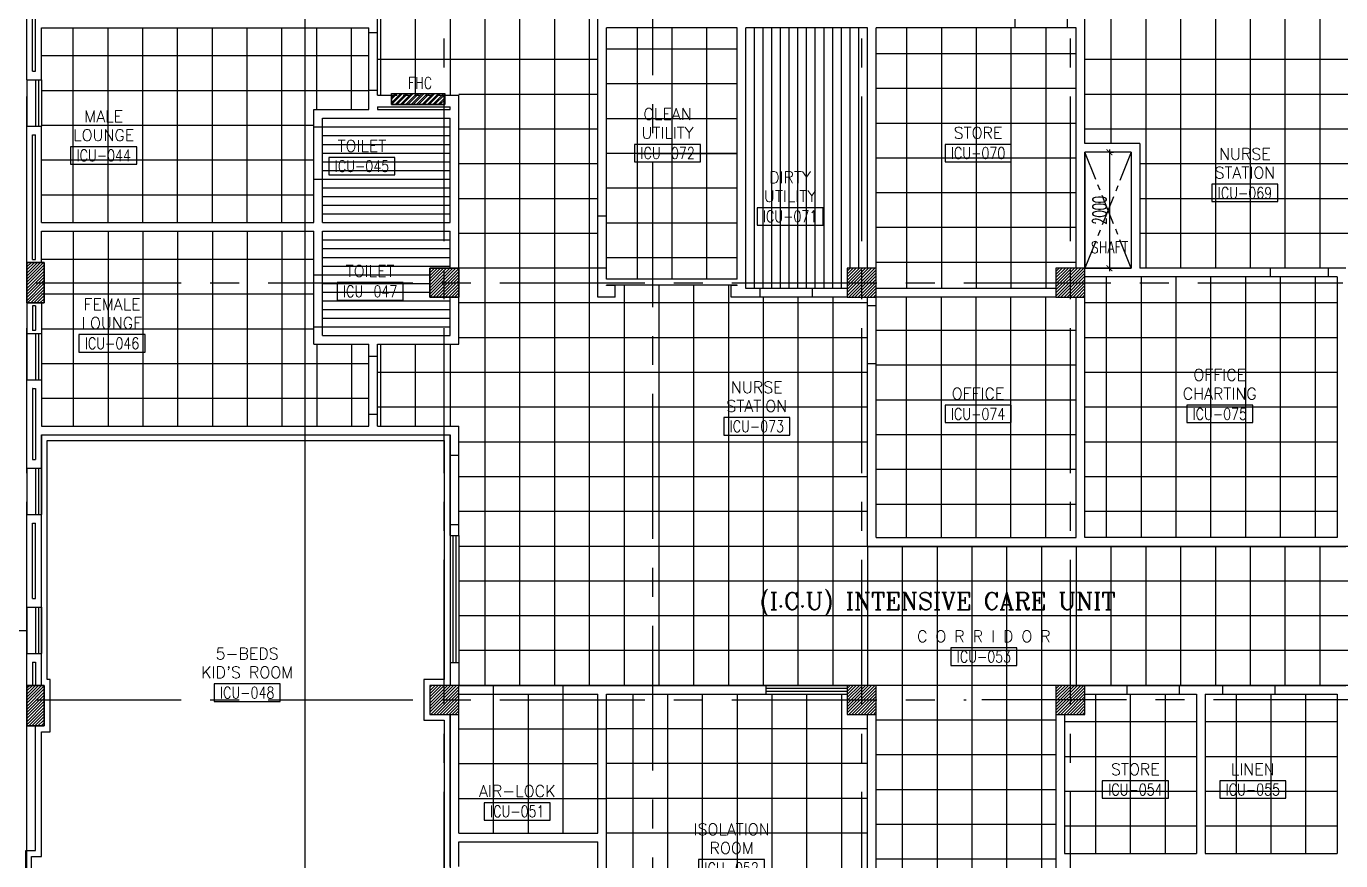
# Model space of a CAD drawing. Extents: x 275967.8 to 276060, y 57291.9 to 57371.4.
# Drawn here: x 276020.37 to 276043.04, y 57333.21 to 57347.61 of the extents above; entities that cross this region are included whole.
import ezdxf
from ezdxf.enums import TextEntityAlignment as Align

# ---------------------------------------------------------------- set-up
doc = ezdxf.new("R2010")
doc.units = 0
doc.header["$MEASUREMENT"] = 0
doc.header["$PDMODE"] = 34
for name, pattern in [('CENTER2', [1.125, 0.75, -0.125, 0.125, -0.125]), ('CENTERX2', [4, 2.5, -0.5, 0.5, -0.5]), ('HIDDEN', [0.375, 0.25, -0.125])]:
    doc.linetypes.add(name, pattern=pattern)
doc.layers.get('0').update_dxf_attribs({"linetype": 'CONTINUOUS'})
doc.layers.get('DEFPOINTS').update_dxf_attribs({"linetype": 'CONTINUOUS'})
for name, color, linetype in [('AXES', 11, 'CENTERX2'), ('CEILING', 4, 'CONTINUOUS'), ('COL', 5, 'CONTINUOUS'), ('DIM', 4, 'CONTINUOUS'), ('FHC', 2, 'CONTINUOUS'), ('HAT', 8, 'CONTINUOUS'), ('INSUL', 4, 'CONTINUOUS'), ('RM-BOX', 11, 'CONTINUOUS'), ('RM-NAME', 11, 'CONTINUOUS'), ('RM-NO', 11, 'CONTINUOUS'), ('SHAFT', 3, 'CONTINUOUS'), ('SUNI-FUR', 11, 'CONTINUOUS'), ('WALL', 2, 'CONTINUOUS'), ('WIN', 3, 'CONTINUOUS')]:
    doc.layers.add(name, color=color, linetype=linetype)
doc.styles.add('ROMANC', font='romanc', dxfattribs={"height": 0.1})
doc.styles.add('ROMANS', font='ROMANS.shx', dxfattribs={"width": 0.6})
doc.dimstyles.new('STANDARD_IN', dxfattribs={"dimtxt": 0.24, "dimasz": 0.1, "dimexe": 0.07, "dimexo": 0.05, "dimgap": 0.05, "dimtad": 1, "dimdec": 0, "dimlfac": 1000, "dimzin": 0, "dimtxsty": 'ROMANS', "dimblk": 'ARCHTICK', "dimcen": 0.05, "dimdle": 0.05, "dimclrd": 4, "dimclre": 4, "dimclrt": 2, "dimazin": 3, "dimtfac": 1, "dimtdec": 0, "dimtmove": 0, "dimatfit": 3, "dimtolj": 1, "dimtzin": 0})

# ---------------------------------------------------------------- blocks, each defined once
blk = doc.blocks.new('*X16')
at = {"color": 0}
for p, q in [((80579, 155515), (81054, 155990)), ((80579, 155568), (81001, 155990)), ((80579, 155621), (80948, 155990)), ((80579, 155674), (80895, 155990)), ((80579, 155727), (80842, 155990)), ((80579, 155780), (80789, 155990)), ((80579, 155833), (80736, 155990)), ((80579, 155886), (80683, 155990)), ((80579, 155939), (80630, 155990)), ((80607, 155490), (81079, 155962)), ((80660, 155490), (81079, 155909)), ((80713, 155490), (81079, 155856)), ((80766, 155490), (81079, 155803)), ((80819, 155490), (81079, 155750)), ((80872, 155490), (81079, 155697)), ((80925, 155490), (81079, 155644)), ((80978, 155490), (81079, 155591)), ((81031, 155490), (81079, 155538))]:
    blk.add_line(p, q, dxfattribs=at)
blk = doc.blocks.new('*X15')
at = {"color": 0}
for p, q in [((84179, 155509), (84660, 155990)), ((84179, 155562), (84607, 155990)), ((84179, 155615), (84554, 155990)), ((84179, 155668), (84501, 155990)), ((84179, 155721), (84448, 155990)), ((84179, 155774), (84395, 155990)), ((84179, 155827), (84342, 155990)), ((84179, 155880), (84289, 155990)), ((84179, 155933), (84236, 155990)), ((84179, 155986), (84183, 155990)), ((84213, 155490), (84679, 155956)), ((84266, 155490), (84679, 155903)), ((84319, 155490), (84679, 155850)), ((84372, 155490), (84679, 155796)), ((84426, 155490), (84679, 155743)), ((84479, 155490), (84679, 155690)), ((84532, 155490), (84679, 155637)), ((84585, 155490), (84679, 155584)), ((84638, 155490), (84679, 155531))]:
    blk.add_line(p, q, dxfattribs=at)
blk = doc.blocks.new('COL50')
at = {"layer": 'COL'}
blk.add_lwpolyline([(-250, 250), (-250, -250), (250, -250), (250, 250)], close=True, dxfattribs=at)
blk = doc.blocks.new('RM1')
at = {"layer": 'RM-BOX'}
blk.add_lwpolyline([(570, -200), (-570, -200), (-570, -500), (570, -500)], close=True, dxfattribs=at)
at = {"layer": 'RM-NAME', "style": 'ROMANS'}
blk.add_attdef('ROOMNAME1', text='', height=200, dxfattribs=at).set_placement((0, 324), align=Align.MIDDLE)
blk = doc.blocks.new('*X47')
at = {"color": 0}
for p, q in [((73379, 155527), (73842, 155990)), ((73379, 155580), (73789, 155990)), ((73379, 155633), (73736, 155990)), ((73379, 155686), (73683, 155990)), ((73379, 155739), (73629, 155990)), ((73379, 155793), (73576, 155990)), ((73379, 155846), (73523, 155990)), ((73379, 155899), (73470, 155990)), ((73379, 155952), (73417, 155990)), ((73395, 155490), (73879, 155974)), ((73448, 155490), (73879, 155921)), ((73501, 155490), (73879, 155868)), ((73554, 155490), (73879, 155815)), ((73607, 155490), (73879, 155762)), ((73660, 155490), (73879, 155709)), ((73713, 155490), (73879, 155656)), ((73766, 155490), (73879, 155603)), ((73819, 155490), (73879, 155550)), ((73872, 155490), (73879, 155497))]:
    blk.add_line(p, q, dxfattribs=at)
blk = doc.blocks.new('*X45')
at = {"color": 0}
for p, q in [((73379, 162740), (73829, 163190)), ((73379, 162793), (73776, 163190)), ((73379, 162846), (73723, 163190)), ((73379, 162899), (73670, 163190)), ((73379, 162952), (73617, 163190)), ((73379, 163005), (73564, 163190)), ((73379, 163058), (73511, 163190)), ((73379, 163111), (73458, 163190)), ((73379, 163164), (73405, 163190)), ((73382, 162690), (73879, 163187)), ((73435, 162690), (73879, 163134)), ((73488, 162690), (73879, 163081)), ((73541, 162690), (73879, 163028)), ((73594, 162690), (73879, 162975)), ((73647, 162690), (73879, 162922)), ((73700, 162690), (73879, 162869)), ((73753, 162690), (73879, 162816)), ((73806, 162690), (73879, 162763)), ((73859, 162690), (73879, 162710))]:
    blk.add_line(p, q, dxfattribs=at)
blk = doc.blocks.new('*X46')
at = {"color": 0}
for p, q in [((80579, 155515), (81054, 155990)), ((80579, 155568), (81001, 155990)), ((80579, 155621), (80948, 155990)), ((80579, 155674), (80895, 155990)), ((80579, 155727), (80842, 155990)), ((80579, 155780), (80789, 155990)), ((80579, 155833), (80736, 155990)), ((80579, 155886), (80683, 155990)), ((80579, 155939), (80630, 155990)), ((80607, 155490), (81079, 155962)), ((80660, 155490), (81079, 155909)), ((80713, 155490), (81079, 155856)), ((80766, 155490), (81079, 155803)), ((80819, 155490), (81079, 155750)), ((80872, 155490), (81079, 155697)), ((80925, 155490), (81079, 155644)), ((80978, 155490), (81079, 155591)), ((81031, 155490), (81079, 155538))]:
    blk.add_line(p, q, dxfattribs=at)
blk = doc.blocks.new('C11')
at = {"layer": 'HAT'}
h = blk.add_hatch(dxfattribs=at)
h.set_pattern_fill('ANSI31', color=256, scale=300, style=0)
h.set_pattern_definition([(45, (-248556.182, -75061.005), (-26.5165043, 26.5165043), [])])
h.paths.add_polyline_path([(300, 700), (0, 700), (0, 350), (300, 350)])
h.paths.add_polyline_path([(300, 350), (0, 350), (0, 0), (300, 0)])
at = {"layer": 'COL'}
blk.add_lwpolyline([(300, 700), (300, 0), (0, 0), (0, 700)], close=True, dxfattribs=at)
blk = doc.blocks.new('_ARCHTICK')
at = {"color": 0, "linetype": 'BYBLOCK', "const_width": 0.15}
blk.add_lwpolyline([(-0.5, -0.5), (0.5, 0.5)], dxfattribs=at)
blk = doc.blocks.new('*D183')
at = {"layer": 'DEFPOINTS', "color": 0, "linetype": 'BYBLOCK', "ltscale": 0.3}
for p in [(276039.025, 57345.433), (276039.025, 57343.433), (276039.048, 57343.433)]:
    blk.add_point(p, dxfattribs=at)
at = {"layer": 'DIM', "color": 4, "linetype": 'BYBLOCK', "ltscale": 0.3}
for p, q in [((276039.048, 57345.483), (276039.048, 57343.383)), ((276039.075, 57345.433), (276039.118, 57345.433)), ((276039.075, 57343.433), (276039.118, 57343.433))]:
    blk.add_line(p, q, dxfattribs=at)
at = {"layer": 'DIM', "color": 4, "linetype": 'BYBLOCK', "ltscale": 0.3, "xscale": 0.1, "yscale": 0.1, "zscale": 0.1}
for p, rotation in [((276039.048, 57345.433), 90), ((276039.048, 57343.433), 270)]:
    blk.add_blockref('_ARCHTICK', p, dxfattribs=dict(at, rotation=rotation))
at = {"layer": 'DIM', "color": 2, "linetype": 'BYBLOCK', "ltscale": 0.3, "insert": (276038.878, 57344.433), "char_height": 0.24, "attachment_point": 5, "rotation": 90, "style": 'ROMANS'}
blk.add_mtext('\\A1;2000', dxfattribs=at)

msp = doc.modelspace()

# ---------------------------------------------------------------- hatches: boundary and pattern name
at = {"layer": 'FHC', "linetype": 'BYBLOCK', "ltscale": 0.3}
h = msp.add_hatch(dxfattribs=at)
h.set_pattern_fill('ANSI32', color=11, scale=0.175, style=0)
h.set_pattern_definition([(45, (275794.469317, 57315.20442), (-0.046403883, 0.046403883), []), (45, (275794.50025, 57315.20442), (-0.046403883, 0.046403883), [])])
h.paths.add_polyline_path([(276027.5855, 57346.2554), (276027.5855, 57346.4454), (276026.6655, 57346.4454), (276026.6655, 57346.2554)])
h.paths.add_polyline_path([(276026.4529, 57345.8343), (276026.4529, 57346.2551), (276026.7154, 57346.2551), (276026.7154, 57345.8343)], flags=9)

# ---------------------------------------------------------------- linework, layer by layer
at = {"layer": 'AXES'}
for p, q in [((276027.5755, 57291.8986), (276027.5755, 57370.7113)), ((276034.7755, 57291.8986), (276034.7755, 57370.7113)), ((276034.7755, 57291.8986), (276034.7755, 57370.7113)), ((276038.3755, 57291.8986), (276038.3755, 57370.7113)), ((276038.3755, 57291.8986), (276038.3755, 57370.7113)), ((276020.3755, 57291.8986), (276020.3755, 57370.3613)), ((276031.1755, 57298.7629), (276031.1755, 57357.5829)), ((275968.5355, 57343.1829), (276036.5755, 57343.1829)), ((276036.5755, 57343.1829), (276052.7955, 57343.1829)), ((275968.5355, 57335.9829), (276036.5755, 57335.9829)), ((276059.3451, 57335.9829), (276036.5755, 57335.9829))]:
    msp.add_line(p, q, dxfattribs=at)
at = {"layer": 'CEILING', "linetype": 'BYBLOCK', "ltscale": 0.3}
for p, q in [((276026.4755, 57350.1329), (276026.4755, 57346.4204)), ((276027.0755, 57350.1329), (276027.0755, 57346.4204)), ((276027.6755, 57350.1329), (276027.6755, 57346.4204)), ((276028.2755, 57350.1329), (276028.2755, 57336.2329)), ((276028.8755, 57350.1329), (276028.8755, 57336.2329)), ((276029.4755, 57350.1329), (276029.4755, 57336.2329)), ((276030.0755, 57350.1329), (276030.0755, 57336.2329)), ((276039.0755, 57350.1329), (276039.0755, 57345.5829)), ((276039.6755, 57350.1329), (276039.6755, 57343.4329)), ((276040.2755, 57350.1329), (276040.2755, 57343.4329)), ((276040.8755, 57350.1329), (276040.8755, 57343.4329)), ((276041.4755, 57350.1329), (276041.4755, 57343.4329)), ((276042.0755, 57350.1329), (276042.0755, 57343.4329)), ((276042.6755, 57350.1329), (276042.6755, 57343.4329)), ((276021.1755, 57344.2204), (276021.1755, 57347.5829)), ((276021.7755, 57344.2204), (276021.7755, 57347.5829)), ((276022.3755, 57344.2204), (276022.3755, 57347.5829)), ((276022.9755, 57344.2204), (276022.9755, 57347.5829)), ((276023.5755, 57344.2204), (276023.5755, 57347.5829)), ((276024.1755, 57344.2204), (276024.1755, 57347.5829)), ((276024.7755, 57344.2204), (276024.7755, 57347.5829)), ((276025.3755, 57346.1704), (276025.3755, 57347.5829)), ((276025.9755, 57346.1704), (276025.9755, 57347.5829)), ((276030.9005, 57347.5829), (276030.9005, 57343.2429)), ((276031.5005, 57347.5829), (276031.5005, 57343.2429)), ((276032.1005, 57347.5829), (276032.1005, 57343.2429)), ((276032.9255, 57343.0829), (276032.9255, 57347.5829)), ((276033.0755, 57343.0829), (276033.0755, 57347.5829)), ((276033.2255, 57343.0829), (276033.2255, 57347.5829)), ((276033.3755, 57343.0829), (276033.3755, 57347.5829)), ((276033.3755, 57343.0829), (276033.3755, 57347.5829)), ((276033.5255, 57343.0829), (276033.5255, 57347.5829)), ((276033.6755, 57343.0829), (276033.6755, 57347.5829)), ((276033.8255, 57343.0829), (276033.8255, 57347.5829)), ((276033.9755, 57343.0829), (276033.9755, 57347.5829)), ((276034.1255, 57343.0829), (276034.1255, 57347.5829)), ((276034.2755, 57343.0829), (276034.2755, 57347.5829)), ((276034.4255, 57343.0829), (276034.4255, 57347.5829)), ((276034.5755, 57343.4329), (276034.5755, 57347.5829)), ((276034.7255, 57343.4329), (276034.7255, 57347.5829)), ((276035.5505, 57347.5829), (276035.5505, 57343.0829)), ((276036.1505, 57347.5829), (276036.1505, 57343.0829)), ((276036.7505, 57347.5829), (276036.7505, 57343.0829)), ((276037.3505, 57347.5829), (276037.3505, 57343.0829)), ((276037.9505, 57347.5829), (276037.9505, 57343.0829)), ((276032.6255, 57347.2129), (276030.3755, 57347.2129)), ((276020.6255, 57347.1017), (276026.2755, 57347.1017)), ((276030.2255, 57347.0329), (276026.4255, 57347.0329)), ((276038.4755, 57347.1329), (276035.0255, 57347.1329)), ((276045.3255, 57347.0329), (276038.6255, 57347.0329)), ((276020.6255, 57346.5017), (276026.2755, 57346.5017)), ((276032.6255, 57346.6129), (276030.3755, 57346.6129)), ((276038.4755, 57346.5329), (276035.0255, 57346.5329)), ((276030.2255, 57346.4329), (276027.8255, 57346.4329)), ((276045.3255, 57346.4329), (276038.6255, 57346.4329)), ((276032.6255, 57346.0129), (276030.3755, 57346.0129)), ((276020.6255, 57345.9017), (276025.3255, 57345.9017)), ((276025.4755, 57345.8704), (276027.6755, 57345.8704)), ((276030.2255, 57345.8329), (276027.8255, 57345.8329)), ((276038.4755, 57345.9329), (276035.0255, 57345.9329)), ((276045.3255, 57345.8329), (276038.6255, 57345.8329)), ((276025.4755, 57345.7204), (276027.6755, 57345.7204)), ((276025.4755, 57345.5704), (276027.6755, 57345.5704)), ((276025.4755, 57345.4204), (276027.6755, 57345.4204)), ((276032.6255, 57345.4129), (276030.3755, 57345.4129)), ((276030.9005, 57345.4129), (276032.6255, 57345.4129)), ((276038.4755, 57345.3329), (276035.0255, 57345.3329)), ((276020.6255, 57345.3017), (276025.3255, 57345.3017)), ((276025.4755, 57345.2704), (276027.6755, 57345.2704)), ((276025.4755, 57345.1204), (276027.6755, 57345.1204)), ((276030.2255, 57345.2329), (276027.8255, 57345.2329)), ((276045.3255, 57345.2329), (276039.5755, 57345.2329)), ((276025.4755, 57344.9704), (276027.6755, 57344.9704)), ((276020.6255, 57344.7017), (276025.3255, 57344.7017)), ((276025.4755, 57344.8204), (276027.6755, 57344.8204)), ((276025.4755, 57344.6704), (276027.6755, 57344.6704)), ((276032.6255, 57344.8129), (276030.3755, 57344.8129)), ((276038.4755, 57344.7329), (276035.0255, 57344.7329)), ((276025.4755, 57344.5204), (276027.6755, 57344.5204)), ((276030.2255, 57344.6329), (276027.8255, 57344.6329)), ((276045.3255, 57344.6329), (276039.5755, 57344.6329)), ((276025.4755, 57344.3704), (276027.6755, 57344.3704)), ((276032.6255, 57344.2129), (276030.3755, 57344.2129)), ((276021.1755, 57344.0704), (276021.1755, 57340.7079)), ((276021.7755, 57344.0704), (276021.7755, 57340.7079)), ((276022.3755, 57344.0704), (276022.3755, 57340.7079)), ((276022.9755, 57344.0704), (276022.9755, 57340.7079)), ((276023.5755, 57344.0704), (276023.5755, 57340.7079)), ((276024.1755, 57344.0704), (276024.1755, 57340.7079)), ((276024.7755, 57344.0704), (276024.7755, 57340.7079)), ((276030.2255, 57344.0329), (276027.8255, 57344.0329)), ((276038.4755, 57344.1329), (276035.0255, 57344.1329)), ((276045.3255, 57344.0329), (276039.5755, 57344.0329)), ((276025.4755, 57343.9204), (276027.6755, 57343.9204)), ((276025.4755, 57343.7704), (276027.6755, 57343.7704)), ((276020.6255, 57343.5892), (276025.3255, 57343.5892)), ((276025.4755, 57343.6204), (276027.6755, 57343.6204)), ((276032.6255, 57343.6129), (276030.3755, 57343.6129)), ((276038.4755, 57343.5329), (276035.0255, 57343.5329)), ((276025.4755, 57343.4704), (276027.6755, 57343.4704)), ((276025.4755, 57343.3204), (276027.3255, 57343.3204)), ((276030.2255, 57343.4329), (276027.8255, 57343.4329)), ((276025.4755, 57343.1704), (276027.3255, 57343.1704)), ((276030.6755, 57343.1429), (276030.6755, 57336.2329)), ((276031.2755, 57343.1429), (276031.2755, 57336.2329)), ((276031.8755, 57343.1429), (276031.8755, 57336.2329)), ((276032.4755, 57343.1429), (276032.4755, 57336.2329)), ((276039.0005, 57338.7829), (276039.0005, 57343.2829)), ((276039.6005, 57338.7829), (276039.6005, 57343.2829)), ((276040.2005, 57338.7829), (276040.2005, 57343.2829)), ((276040.8005, 57338.7829), (276040.8005, 57343.2829)), ((276041.4005, 57338.7829), (276041.4005, 57343.2829)), ((276042.0005, 57338.7829), (276042.0005, 57343.2829)), ((276042.6005, 57338.7829), (276042.6005, 57343.2829)), ((276020.6255, 57342.9892), (276025.3255, 57342.9892)), ((276025.4755, 57343.0204), (276027.3255, 57343.0204)), ((276025.4755, 57342.8704), (276027.6755, 57342.8704)), ((276033.0755, 57342.9329), (276033.0755, 57336.2329)), ((276033.6755, 57342.9329), (276033.6755, 57336.2329)), ((276034.2755, 57342.9329), (276034.2755, 57336.2329)), ((276035.5505, 57338.7829), (276035.5505, 57342.9329)), ((276036.1505, 57338.7829), (276036.1505, 57342.9329)), ((276036.7505, 57338.7829), (276036.7505, 57342.9329)), ((276037.3505, 57338.7829), (276037.3505, 57342.9329)), ((276037.9505, 57338.7829), (276037.9505, 57342.9329)), ((276025.4755, 57342.7204), (276027.6755, 57342.7204)), ((276034.8755, 57342.8329), (276027.8255, 57342.8329)), ((276042.9755, 57342.8329), (276038.6255, 57342.8329)), ((276020.6255, 57342.3892), (276025.3255, 57342.3892)), ((276025.4755, 57342.5704), (276027.6755, 57342.5704)), ((276025.4755, 57342.4204), (276027.6755, 57342.4204)), ((276034.8755, 57342.2329), (276027.8255, 57342.2329)), ((276038.4755, 57342.3579), (276035.0255, 57342.3579)), ((276042.9755, 57342.2329), (276038.6255, 57342.2329)), ((276025.3755, 57342.1204), (276025.3755, 57340.7079)), ((276025.9755, 57342.1204), (276025.9755, 57340.7079)), ((276026.4755, 57342.1204), (276026.4755, 57340.7079)), ((276027.0755, 57342.1204), (276027.0755, 57340.7079)), ((276027.6755, 57342.1204), (276027.6755, 57340.7079)), ((276020.6255, 57341.7892), (276026.2755, 57341.7892)), ((276038.4755, 57341.7579), (276035.0255, 57341.7579)), ((276034.8755, 57341.6329), (276026.4255, 57341.6329)), ((276042.9755, 57341.6329), (276038.6255, 57341.6329)), ((276020.6255, 57341.1892), (276026.2755, 57341.1892)), ((276034.8755, 57341.0329), (276026.4255, 57341.0329)), ((276038.4755, 57341.1579), (276035.0255, 57341.1579)), ((276042.9755, 57341.0329), (276038.6255, 57341.0329)), ((276042.9755, 57341.0329), (276038.6255, 57341.0329)), ((276034.8755, 57340.4329), (276027.8255, 57340.4329)), ((276038.4755, 57340.5579), (276035.0255, 57340.5579)), ((276042.9755, 57340.4329), (276038.6255, 57340.4329)), ((276038.4755, 57339.9579), (276035.0255, 57339.9579)), ((276034.8755, 57339.8329), (276027.8255, 57339.8329)), ((276042.9755, 57339.8329), (276038.6255, 57339.8329)), ((276034.8755, 57339.2329), (276027.8255, 57339.2329)), ((276038.4755, 57339.3579), (276035.0255, 57339.3579)), ((276042.9755, 57339.2329), (276038.6255, 57339.2329)), ((276045.3255, 57338.6329), (276027.8255, 57338.6329)), ((276045.3255, 57338.6329), (276027.8255, 57338.6329)), ((276034.8755, 57338.6329), (276034.8755, 57336.2329)), ((276035.4755, 57338.6329), (276035.4755, 57332.4329)), ((276036.0755, 57338.6329), (276036.0755, 57332.4329)), ((276036.6755, 57338.6329), (276036.6755, 57332.4329)), ((276037.2755, 57338.6329), (276037.2755, 57332.4329)), ((276037.8755, 57338.6329), (276037.8755, 57332.4329)), ((276038.4755, 57338.6329), (276038.4755, 57336.2329)), ((276039.0755, 57338.6329), (276039.0755, 57336.2329)), ((276039.6755, 57338.6329), (276039.6755, 57336.2329)), ((276040.2755, 57338.6329), (276040.2755, 57336.2329)), ((276040.8755, 57338.6329), (276040.8755, 57336.2329)), ((276041.4755, 57338.6329), (276041.4755, 57336.2329)), ((276042.0755, 57338.6329), (276042.0755, 57336.2329)), ((276042.6755, 57338.6329), (276042.6755, 57336.2329)), ((276045.3255, 57338.0329), (276027.8255, 57338.0329)), ((276045.3255, 57337.4329), (276027.8255, 57337.4329)), ((276045.3255, 57336.8329), (276027.8255, 57336.8329)), ((276045.3255, 57336.2329), (276027.8255, 57336.2329)), ((276028.4255, 57333.6829), (276028.4255, 57336.0829)), ((276029.0255, 57333.6829), (276029.0255, 57336.0829)), ((276029.6255, 57333.6829), (276029.6255, 57336.0829)), ((276030.8255, 57336.0829), (276030.8255, 57330.0829)), ((276031.4255, 57336.0829), (276031.4255, 57330.0829)), ((276032.0255, 57336.0829), (276032.0255, 57329.8829)), ((276032.6255, 57336.0829), (276032.6255, 57329.8829)), ((276033.2255, 57336.0829), (276033.2255, 57329.8829)), ((276033.8255, 57336.0829), (276033.8255, 57329.8829)), ((276034.4255, 57336.0829), (276034.4255, 57329.8829)), ((276038.813, 57333.3329), (276038.813, 57336.0829)), ((276039.413, 57333.3329), (276039.413, 57336.0829)), ((276040.013, 57333.3329), (276040.013, 57336.0829)), ((276041.238, 57333.3329), (276041.238, 57336.0829)), ((276041.838, 57333.3329), (276041.838, 57336.0829)), ((276042.438, 57333.3329), (276042.438, 57336.0829)), ((276038.1255, 57335.6329), (276035.0255, 57335.6329)), ((276038.2755, 57335.6079), (276040.5505, 57335.6079)), ((276040.7005, 57335.6079), (276042.9755, 57335.6079)), ((276027.8255, 57335.4829), (276030.2255, 57335.4829)), ((276034.8755, 57335.4829), (276030.3755, 57335.4829)), ((276038.1255, 57335.0329), (276035.0255, 57335.0329)), ((276038.2755, 57335.0079), (276040.5505, 57335.0079)), ((276040.7005, 57335.0079), (276042.9755, 57335.0079)), ((276027.8255, 57334.8829), (276030.2255, 57334.8829)), ((276034.8755, 57334.8829), (276030.3755, 57334.8829)), ((276027.8255, 57334.2829), (276030.2255, 57334.2829)), ((276034.8755, 57334.2829), (276030.3755, 57334.2829)), ((276038.1255, 57334.4329), (276035.0255, 57334.4329)), ((276038.2755, 57334.4079), (276040.5505, 57334.4079)), ((276040.7005, 57334.4079), (276042.9755, 57334.4079)), ((276038.1255, 57333.8329), (276035.0255, 57333.8329)), ((276038.2755, 57333.8079), (276040.5505, 57333.8079)), ((276040.7005, 57333.8079), (276042.9755, 57333.8079)), ((276027.8255, 57333.6829), (276030.2255, 57333.6829)), ((276034.8755, 57333.6829), (276030.3755, 57333.6829)), ((276038.1255, 57333.2329), (276035.0255, 57333.2329))]:
    msp.add_line(p, q, dxfattribs=at)
at = {"layer": 'CEILING'}
msp.add_line((276010.7355, 57337.1829), (276020.3755, 57337.1829), dxfattribs=at)
at = {"layer": 'CEILING', "linetype": 'BYBLOCK', "ltscale": 0.3}
for points in [[(276020.6255, 57340.5579), (276027.6755, 57340.5579), (276027.6755, 57336.2329), (276027.3255, 57336.2329), (276027.3255, 57335.7329), (276027.6755, 57335.7329), (276027.6755, 57330.2329), (276027.3255, 57330.2329), (276027.3255, 57329.8829), (276020.6755, 57329.8829), (276020.6755, 57330.2829), (276020.3555, 57330.2829), (276020.3555, 57333.3829), (276020.5255, 57333.3829), (276020.5255, 57335.5329), (276020.6755, 57335.5329), (276020.6755, 57336.2329), (276020.6255, 57336.2329)], [(276020.7255, 57340.4579), (276027.5755, 57340.4579), (276027.5755, 57336.3329), (276027.2255, 57336.3329), (276027.2255, 57335.6329), (276027.5755, 57335.6329), (276027.5755, 57330.3329), (276027.2255, 57330.3329), (276027.2255, 57329.9829), (276020.7755, 57329.9829), (276020.7755, 57330.3829), (276020.4555, 57330.3829), (276020.4555, 57333.2829), (276020.6255, 57333.2829), (276020.6255, 57335.4329), (276020.7755, 57335.4329), (276020.7755, 57336.3329), (276020.7255, 57336.3329)]]:
    msp.add_lwpolyline(points, close=True, dxfattribs=at)
at = {"layer": 'FHC', "linetype": 'BYBLOCK', "ltscale": 0.3}
msp.add_lwpolyline([(276026.6655, 57346.4454), (276027.5855, 57346.4454), (276027.5855, 57346.2554), (276026.6655, 57346.2554)], close=True, dxfattribs=at)
at = {"layer": 'INSUL'}
for p, q in [((276020.4755, 57346.8329), (276020.4755, 57347.8829)), ((276020.5255, 57346.8329), (276020.5255, 57347.8829)), ((276020.4755, 57346.8329), (276020.5255, 57346.8329)), ((276020.4755, 57343.5859), (276020.4755, 57345.7329)), ((276020.4755, 57345.7329), (276020.5255, 57345.7329)), ((276020.5255, 57343.5859), (276020.5255, 57345.7329)), ((276020.4785, 57343.5829), (276020.5225, 57343.5829)), ((276020.4755, 57342.7829), (276020.4755, 57342.3609)), ((276020.5255, 57342.7829), (276020.4755, 57342.7829)), ((276020.5255, 57342.7829), (276020.5255, 57342.3609)), ((276020.5225, 57342.3579), (276020.4785, 57342.3579)), ((276020.4755, 57341.3549), (276020.4755, 57340.1329)), ((276020.4785, 57341.3579), (276020.5225, 57341.3579)), ((276020.5255, 57341.3549), (276020.5255, 57340.1329)), ((276020.4755, 57340.1329), (276020.5255, 57340.1329)), ((276020.4755, 57337.7329), (276020.4755, 57339.0329)), ((276020.4755, 57339.0329), (276020.5255, 57339.0329)), ((276020.5255, 57337.7329), (276020.5255, 57339.0329)), ((276020.4755, 57337.7329), (276020.5255, 57337.7329)), ((276020.4755, 57336.6329), (276020.4755, 57336.2329)), ((276020.4755, 57336.6329), (276020.5255, 57336.6329)), ((276020.5255, 57336.6329), (276020.5255, 57336.2329))]:
    msp.add_line(p, q, dxfattribs=at)
for centre, start, end in [((276020.4785, 57343.5859), 180, 270), ((276020.5225, 57343.5859), 270, 360), ((276020.4785, 57342.3609), 180, 270), ((276020.5225, 57342.3609), 270, 360), ((276020.4785, 57341.3549), 90, 180), ((276020.5225, 57341.3549), 360, 90)]:
    msp.add_arc(centre, 0.003, start, end, dxfattribs=at)
at = {"layer": 'SHAFT', "linetype": 'CENTER2', "ltscale": 0.7}
for p, q in [((276039.4255, 57343.4329), (276038.6255, 57345.4329)), ((276039.4255, 57345.4329), (276038.6255, 57343.4329))]:
    msp.add_line(p, q, dxfattribs=at)
at = {"layer": 'SUNI-FUR', "linetype": 'CONTINUOUS'}
msp.add_line((276025.1755, 57298.7629), (276025.1755, 57357.5829), dxfattribs=at)
at = {"layer": 'WALL'}
for p, q in [((276020.3755, 57346.6829), (276020.3755, 57347.8829)), ((276026.4255, 57347.5017), (276026.4255, 57347.7329)), ((276030.2255, 57344.3329), (276030.2255, 57347.7329)), ((276038.6255, 57345.5829), (276038.6255, 57347.7329)), ((276020.6255, 57347.5829), (276026.2755, 57347.5829)), ((276020.6255, 57346.6829), (276020.6255, 57347.5829)), ((276026.2755, 57347.5017), (276026.2755, 57347.5829)), ((276026.2755, 57346.1704), (276026.2755, 57347.5017)), ((276026.4255, 57346.4204), (276026.4255, 57347.5017)), ((276030.3755, 57344.3329), (276030.3755, 57347.5829)), ((276032.6255, 57343.2429), (276032.6255, 57347.5829)), ((276032.7755, 57343.0829), (276032.7755, 57347.5829)), ((276034.8755, 57343.4329), (276034.8755, 57347.5829)), ((276034.8755, 57343.4329), (276034.8755, 57347.5829)), ((276035.0255, 57342.7829), (276035.0255, 57347.5829)), ((276035.0255, 57342.7829), (276035.0255, 57347.5829)), ((276038.4755, 57343.4329), (276038.4755, 57347.5829)), ((276020.3755, 57346.6829), (276020.6255, 57346.6829)), ((276026.4255, 57346.5017), (276026.2755, 57346.5017)), ((276026.4255, 57346.4204), (276026.6655, 57346.4204)), ((276026.6655, 57346.4159), (276026.6655, 57346.2554)), ((276026.6655, 57346.2554), (276027.5855, 57346.2554)), ((276027.5855, 57346.4204), (276027.8255, 57346.4204)), ((276027.5855, 57346.2554), (276027.5855, 57346.4204)), ((276027.8255, 57342.1204), (276027.8255, 57346.4204)), ((276038.4755, 57343.4329), (276038.4755, 57346.2486)), ((276025.3255, 57346.1704), (276026.2755, 57346.1704)), ((276025.3255, 57345.8704), (276025.3255, 57346.1704)), ((276025.4755, 57346.0204), (276027.6755, 57346.0204)), ((276025.4755, 57345.8704), (276025.4755, 57346.0204)), ((276026.4255, 57346.2204), (276027.6755, 57346.2204)), ((276026.4255, 57346.2204), (276026.4263, 57346.1704)), ((276026.4263, 57346.1704), (276027.6755, 57346.1704)), ((276027.6755, 57346.1704), (276027.6755, 57346.2204)), ((276027.6755, 57344.2204), (276027.6755, 57346.0204)), ((276020.3755, 57343.5329), (276020.3755, 57345.8829)), ((276020.3755, 57345.8829), (276020.6255, 57345.8829)), ((276020.6255, 57344.2204), (276020.6255, 57345.8829)), ((276025.3255, 57345.8704), (276025.4755, 57345.8704)), ((276025.3255, 57344.2204), (276025.3255, 57345.8704)), ((276025.4755, 57344.2204), (276025.4755, 57345.8704)), ((276039.5755, 57345.5829), (276038.6255, 57345.5829)), ((276039.5755, 57345.5829), (276039.5755, 57343.4329)), ((276038.6255, 57338.7829), (276038.6255, 57345.4329)), ((276039.4255, 57345.4329), (276038.6255, 57345.4329)), ((276038.6255, 57345.4329), (276038.6255, 57343.4329)), ((276039.4255, 57345.4329), (276039.4255, 57343.4329)), ((276025.3255, 57344.9704), (276025.4755, 57344.9704)), ((276020.6255, 57344.2204), (276025.3255, 57344.2204)), ((276025.4755, 57344.2204), (276027.6755, 57344.2204)), ((276027.5755, 57344.2204), (276027.6755, 57344.2204)), ((276030.2255, 57342.9329), (276030.2255, 57344.3329)), ((276030.3755, 57343.2429), (276030.3755, 57344.3329)), ((276020.6255, 57343.5329), (276020.6255, 57344.0704)), ((276020.6255, 57344.0704), (276025.3255, 57344.0704)), ((276025.3255, 57343.3204), (276025.3255, 57344.0704)), ((276025.4755, 57343.3204), (276025.4755, 57344.0704)), ((276025.4755, 57344.0704), (276027.6755, 57344.0704)), ((276027.6755, 57343.4329), (276027.6755, 57344.0704)), ((276025.3255, 57342.1204), (276025.3255, 57343.3204)), ((276025.3255, 57343.3204), (276025.4755, 57343.3204)), ((276025.4755, 57342.2704), (276025.4755, 57343.3204)), ((276038.6255, 57343.4329), (276039.4255, 57343.4329)), ((276030.5255, 57342.9329), (276030.5255, 57343.1329)), ((276032.5255, 57342.9329), (276032.5255, 57343.1329)), ((276033.0255, 57342.9329), (276033.0255, 57343.0829)), ((276033.9255, 57342.9329), (276033.9255, 57343.0829)), ((276042.9755, 57343.2829), (276042.9755, 57338.7829)), ((276034.8755, 57342.7829), (276034.8755, 57342.9329)), ((276034.8755, 57342.7829), (276034.8755, 57342.9329)), ((276038.4755, 57338.7829), (276038.4755, 57342.9329)), ((276020.3755, 57342.8329), (276020.3755, 57342.3079)), ((276020.6255, 57342.8329), (276020.6255, 57342.3079)), ((276034.8755, 57338.6329), (276034.8755, 57342.7829)), ((276035.0255, 57338.7829), (276035.0255, 57342.7829)), ((276025.3255, 57342.4204), (276025.4755, 57342.4204)), ((276020.3755, 57342.3079), (276020.6255, 57342.3079)), ((276025.4755, 57342.2704), (276027.6755, 57342.2704)), ((276025.3255, 57342.1204), (276026.2755, 57342.1204)), ((276026.2755, 57341.9142), (276026.2755, 57342.1204)), ((276026.4255, 57342.1204), (276027.8255, 57342.1204)), ((276026.4255, 57341.9142), (276026.4255, 57342.1204)), ((276026.2755, 57340.7079), (276026.2755, 57341.9142)), ((276026.4255, 57340.7079), (276026.4255, 57341.9142)), ((276020.3755, 57341.5079), (276020.6255, 57341.5079)), ((276020.3755, 57339.9829), (276020.3755, 57341.5079)), ((276020.6255, 57341.5079), (276020.6255, 57340.7079)), ((276020.6255, 57340.7079), (276026.2755, 57340.7079)), ((276026.4255, 57340.7079), (276027.8255, 57340.7079)), ((276020.6255, 57340.5579), (276020.6255, 57339.9829)), ((276020.6255, 57340.5579), (276027.6755, 57340.5579)), ((276027.6755, 57340.2079), (276027.8255, 57340.2079)), ((276020.3755, 57339.9829), (276020.6255, 57339.9829)), ((276020.3755, 57337.5829), (276020.3755, 57339.1829)), ((276020.3755, 57339.1829), (276020.6255, 57339.1829)), ((276020.6255, 57337.5829), (276020.6255, 57339.1829)), ((276027.6755, 57339.0079), (276027.8255, 57339.0079)), ((276027.6755, 57338.8204), (276027.8255, 57338.8204)), ((276035.0255, 57338.7829), (276038.4755, 57338.7829)), ((276042.9755, 57338.7829), (276038.6255, 57338.7829)), ((276034.8755, 57338.6329), (276043.1255, 57338.6329)), ((276020.3755, 57337.5829), (276020.6255, 57337.5829)), ((276020.3755, 57336.7829), (276020.6255, 57336.7829)), ((276020.3755, 57336.2329), (276020.3755, 57336.7829)), ((276020.6255, 57336.2329), (276020.6255, 57336.7829)), ((276030.2255, 57335.4829), (276030.2255, 57336.0829)), ((276030.3755, 57335.4829), (276030.3755, 57336.0829)), ((276020.3755, 57333.3829), (276020.3755, 57335.7329)), ((276027.6755, 57333.1079), (276027.6755, 57335.7329)), ((276027.8255, 57333.6829), (276027.8255, 57335.7329)), ((276020.5255, 57333.3829), (276020.5255, 57335.5329)), ((276030.2255, 57333.6829), (276030.2255, 57335.4829)), ((276030.3755, 57331.2079), (276030.3755, 57335.4829)), ((276027.8255, 57333.1079), (276027.8255, 57333.5329)), ((276030.2255, 57331.7829), (276030.2255, 57333.5329))]:
    msp.add_line(p, q, dxfattribs=at)
at = {"layer": 'WALL', "linetype": 'BYBLOCK'}
for p, q in [((276037.4255, 57347.5829), (276037.4255, 57347.7329)), ((276037.4255, 57347.5829), (276037.4255, 57347.7329)), ((276038.3255, 57347.5829), (276038.3255, 57347.7329)), ((276038.3255, 57347.5829), (276038.3255, 57347.7329)), ((276026.2755, 57347.5017), (276026.4255, 57347.5017)), ((276032.6255, 57347.5829), (276030.3755, 57347.5829)), ((276034.8755, 57347.5829), (276032.7755, 57347.5829)), ((276037.4255, 57347.5829), (276035.0255, 57347.5829)), ((276037.4255, 57347.5829), (276036.5755, 57347.5829)), ((276038.4755, 57347.5829), (276037.4255, 57347.5829)), ((276038.4755, 57347.5829), (276038.3255, 57347.5829)), ((276030.3755, 57344.3329), (276030.2255, 57344.3329)), ((276030.3755, 57343.4329), (276030.2255, 57343.4329)), ((276039.4255, 57343.4329), (276038.6255, 57343.4329)), ((276041.8255, 57343.4329), (276039.5755, 57343.4329)), ((276041.8255, 57343.2829), (276041.8255, 57343.4329)), ((276043.1255, 57343.4329), (276041.8255, 57343.4329)), ((276042.8255, 57343.2829), (276042.8255, 57343.4329)), ((276032.6255, 57343.2429), (276030.3755, 57343.2429)), ((276032.6255, 57343.1429), (276030.3755, 57343.1429)), ((276030.3755, 57343.1329), (276030.3755, 57343.1429)), ((276030.5255, 57343.1329), (276030.3755, 57343.1329)), ((276032.6255, 57343.1329), (276032.5255, 57343.1329)), ((276032.6255, 57343.1329), (276032.6255, 57343.1429)), ((276033.9255, 57343.0829), (276032.7755, 57343.0829)), ((276034.5255, 57343.0829), (276033.9255, 57343.0829)), ((276034.5255, 57343.0829), (276033.9755, 57343.0829)), ((276038.1255, 57343.0829), (276035.0255, 57343.0829)), ((276041.8255, 57343.2829), (276038.6255, 57343.2829)), ((276042.9755, 57343.2829), (276041.8255, 57343.2829)), ((276027.6755, 57342.2704), (276027.6755, 57342.9329)), ((276030.5255, 57342.9329), (276030.2255, 57342.9329)), ((276033.9255, 57342.9329), (276032.5255, 57342.9329)), ((276034.5255, 57342.9329), (276033.9255, 57342.9329)), ((276034.5255, 57342.9329), (276033.9755, 57342.9329)), ((276038.1255, 57342.9329), (276035.0255, 57342.9329)), ((276035.0255, 57342.7829), (276034.8755, 57342.7829)), ((276035.0255, 57342.7829), (276034.8755, 57342.7829)), ((276026.2755, 57341.9142), (276026.4255, 57341.9142)), ((276035.0255, 57341.7829), (276034.8755, 57341.7829)), ((276035.0255, 57341.7829), (276034.8755, 57341.7829)), ((276026.2755, 57340.9142), (276026.4255, 57340.9142)), ((276027.8255, 57339.0079), (276027.8255, 57340.7079)), ((276027.6755, 57340.2079), (276027.6755, 57340.5579)), ((276027.6755, 57338.8204), (276027.6755, 57340.2079)), ((276027.8255, 57338.8204), (276027.8255, 57339.0079)), ((276027.8255, 57336.6204), (276027.6755, 57336.6204)), ((276027.6755, 57336.6204), (276027.6755, 57336.2329)), ((276027.8255, 57336.6204), (276027.8255, 57336.2329)), ((276027.8255, 57336.2329), (276029.6255, 57336.2329)), ((276027.8255, 57336.0829), (276029.6255, 57336.0829)), ((276028.4255, 57336.0829), (276028.4255, 57336.2329)), ((276029.6255, 57336.0829), (276029.6255, 57336.2329)), ((276029.6255, 57336.2329), (276033.1255, 57336.2329)), ((276029.6255, 57336.0829), (276030.2255, 57336.0829)), ((276030.3755, 57336.0829), (276033.1255, 57336.0829)), ((276033.1255, 57336.0829), (276033.1255, 57336.2329)), ((276038.3755, 57336.2329), (276040.2505, 57336.2329)), ((276038.6255, 57336.0829), (276040.2505, 57336.0829)), ((276039.3505, 57336.2329), (276039.3505, 57336.0829)), ((276040.2505, 57336.2329), (276040.2505, 57336.0829)), ((276040.2505, 57336.2329), (276041.0005, 57336.2329)), ((276040.2505, 57336.0829), (276040.5505, 57336.0829)), ((276040.5505, 57336.0829), (276040.5505, 57333.3329)), ((276040.7005, 57336.0829), (276040.7005, 57333.3329)), ((276040.7005, 57336.0829), (276041.0005, 57336.0829)), ((276041.0005, 57336.2329), (276041.0005, 57336.0829)), ((276041.0005, 57336.2329), (276043.1255, 57336.2329)), ((276041.0005, 57336.0829), (276042.9755, 57336.0829)), ((276041.9005, 57336.2329), (276041.9005, 57336.0829)), ((276042.9755, 57336.0829), (276042.9755, 57333.3329)), ((276034.8755, 57330.2329), (276034.8755, 57335.7329)), ((276035.0255, 57332.4329), (276035.0255, 57335.7329)), ((276038.1255, 57335.7518), (276038.1255, 57332.4329)), ((276038.2755, 57335.7329), (276038.2755, 57333.3329)), ((276030.2255, 57335.4829), (276030.3755, 57335.4829)), ((276030.2255, 57334.2829), (276030.3755, 57334.2829)), ((276027.8255, 57333.6829), (276030.2255, 57333.6829)), ((276020.3555, 57333.3829), (276020.5255, 57333.3829)), ((276027.8255, 57333.5329), (276030.2255, 57333.5329)), ((276038.2755, 57333.3329), (276040.5505, 57333.3329)), ((276040.7005, 57333.3329), (276042.9755, 57333.3329))]:
    msp.add_line(p, q, dxfattribs=at)
at = {"layer": 'WALL', "color": 250, "linetype": 'HIDDEN', "ltscale": 0.25}
msp.add_line((276026.6655, 57346.4204), (276027.5855, 57346.4204), dxfattribs=at)
at = {"layer": 'WALL', "linetype": 'BYBLOCK', "ltscale": 0.3}
for points in [[(276020.3755, 57342.8329), (276020.6755, 57342.8329), (276020.6755, 57343.5329), (276020.3755, 57343.5329)], [(276027.3255, 57343.4329), (276027.8255, 57343.4329), (276027.8255, 57342.9329), (276027.3255, 57342.9329)], [(276034.5255, 57342.9329), (276035.0255, 57342.9329), (276035.0255, 57343.4329), (276034.5255, 57343.4329)], [(276038.1255, 57342.9329), (276038.6255, 57342.9329), (276038.6255, 57343.4329), (276038.1255, 57343.4329)], [(276020.6755, 57336.2329), (276020.3755, 57336.2329), (276020.3755, 57335.5329), (276020.6755, 57335.5329)], [(276027.8255, 57336.2329), (276027.3255, 57336.2329), (276027.3255, 57335.7329), (276027.8255, 57335.7329)], [(276035.0255, 57336.2329), (276034.5255, 57336.2329), (276034.5255, 57335.7329), (276035.0255, 57335.7329)], [(276038.6255, 57336.2329), (276038.1255, 57336.2329), (276038.1255, 57335.7329), (276038.6255, 57335.7329)]]:
    msp.add_lwpolyline(points, close=True, dxfattribs=at)
at = {"layer": 'WIN'}
for p, q in [((276020.3755, 57346.6829), (276020.3755, 57345.8829)), ((276020.5255, 57346.6829), (276020.5255, 57345.8829)), ((276020.5755, 57346.6829), (276020.5755, 57345.8829)), ((276020.6255, 57346.6829), (276020.6255, 57345.8829)), ((276020.3755, 57342.3079), (276020.3755, 57341.5079)), ((276020.5255, 57342.3079), (276020.5255, 57341.5079)), ((276020.5755, 57342.3079), (276020.5755, 57341.5079)), ((276020.6255, 57342.3079), (276020.6255, 57341.5079)), ((276020.3755, 57339.9829), (276020.3755, 57339.1829)), ((276020.5255, 57339.9829), (276020.5255, 57339.1829)), ((276020.5755, 57339.9829), (276020.5755, 57339.1829)), ((276020.6255, 57339.9829), (276020.6255, 57339.1829)), ((276020.3755, 57337.5829), (276020.3755, 57336.7829)), ((276020.5255, 57337.5829), (276020.5255, 57336.7829)), ((276020.5755, 57337.5829), (276020.5755, 57336.7829)), ((276020.6255, 57337.5829), (276020.6255, 57336.7829))]:
    msp.add_line(p, q, dxfattribs=at)
at = {"layer": 'WIN', "linetype": 'BYBLOCK'}
for p, q in [((276027.6755, 57338.8204), (276027.6755, 57336.6204)), ((276027.7255, 57338.8204), (276027.7255, 57336.6204)), ((276027.7755, 57338.8204), (276027.7755, 57336.6204)), ((276027.8255, 57338.8204), (276027.8255, 57336.6204)), ((276033.1255, 57336.2329), (276034.5255, 57336.2329)), ((276033.1255, 57336.1829), (276034.5255, 57336.1829)), ((276033.1255, 57336.1329), (276034.5255, 57336.1329)), ((276033.1255, 57336.0829), (276034.5255, 57336.0829))]:
    msp.add_line(p, q, dxfattribs=at)

# ---------------------------------------------------------------- block references
at = {"layer": 'COL', "linetype": 'BYBLOCK', "xscale": 0.001, "yscale": 0.001, "zscale": 0.001}
for p in [(276020.3755, 57342.8329), (276020.3755, 57335.5329)]:
    msp.add_blockref('C11', p, dxfattribs=at)
at = {"layer": 'COL', "xscale": 0.001, "yscale": 0.001, "zscale": 0.001}
for p in [(276027.5755, 57343.1829), (276034.7755, 57343.1829), (276034.7755, 57343.1829), (276038.3755, 57343.1829), (276027.5755, 57335.9829), (276034.7755, 57335.9829), (276038.3755, 57335.9829)]:
    msp.add_blockref('COL50', p, dxfattribs=at)
at = {"layer": 'HAT', "xscale": 0.001, "yscale": 0.001, "zscale": 0.001}
for name, p in [('*X45', (275953.9463, 57180.2432)), ('*X16', (275953.9463, 57187.4432)), ('*X46', (275953.9463, 57187.4432)), ('*X15', (275953.9463, 57187.4432)), ('*X47', (275953.9463, 57180.2432)), ('*X16', (275953.9463, 57180.2432)), ('*X15', (275953.9463, 57180.2432))]:
    msp.add_blockref(name, p, dxfattribs=at)
at = {"layer": 'RM-NAME'}
ref = msp.add_blockref('RM1', (276021.7008, 57345.7287), dxfattribs=dict(at, xscale=0.001, yscale=0.001, zscale=0.001))
ref.add_attrib('ROOMNO', 'ICU-044', dxfattribs={"layer": 'RM-NO', "height": 0.2, "style": 'ROMANS', "width": 0.8}).set_placement((276021.7008, 57345.3787), align=Align.MIDDLE)
ref.add_attrib('ROOMNAME2', 'LOUNGE', dxfattribs={"height": 0.2, "style": 'ROMANS'}).set_placement((276021.7008, 57345.7287), align=Align.MIDDLE)
ref.add_attrib('ROOMNAME1', 'MALE', dxfattribs={"height": 0.2, "style": 'ROMANS'}).set_placement((276021.7008, 57346.0525), align=Align.MIDDLE)
ref = msp.add_blockref('RM1', (276031.4271, 57345.7689), dxfattribs=dict(at, xscale=0.001, yscale=0.001, zscale=0.001))
ref.add_attrib('ROOMNO', 'ICU-072', dxfattribs={"layer": 'RM-NO', "height": 0.2, "style": 'ROMANS', "width": 0.8}).set_placement((276031.4271, 57345.4189), align=Align.MIDDLE)
ref.add_attrib('ROOMNAME2', 'UTILITY', dxfattribs={"height": 0.2, "style": 'ROMANS'}).set_placement((276031.4271, 57345.7689), align=Align.MIDDLE)
ref.add_attrib('ROOMNAME1', 'CLEAN', dxfattribs={"height": 0.2, "style": 'ROMANS'}).set_placement((276031.4271, 57346.0927), align=Align.MIDDLE)
ref = msp.add_blockref('RM1', (276036.7826, 57345.7689), dxfattribs=dict(at, xscale=0.001, yscale=0.001, zscale=0.001))
ref.add_attrib('ROOMNO', 'ICU-070', dxfattribs={"layer": 'RM-NO', "height": 0.2, "style": 'ROMANS', "width": 0.8}).set_placement((276036.7826, 57345.4189), align=Align.MIDDLE)
ref.add_attrib('ROOMNAME2', 'STORE', dxfattribs={"height": 0.2, "style": 'ROMANS'}).set_placement((276036.7826, 57345.7689), align=Align.MIDDLE)
ref = msp.add_blockref('RM1', (276026.1548, 57345.5439), dxfattribs=dict(at, xscale=0.001, yscale=0.001, zscale=0.001))
ref.add_attrib('ROOMNO', 'ICU-045', dxfattribs={"layer": 'RM-NO', "height": 0.2, "style": 'ROMANS', "width": 0.8}).set_placement((276026.1548, 57345.1939), align=Align.MIDDLE)
ref.add_attrib('ROOMNAME2', 'TOILET', dxfattribs={"height": 0.2, "style": 'ROMANS'}).set_placement((276026.1548, 57345.5439), align=Align.MIDDLE)
ref = msp.add_blockref('RM1', (276041.3856, 57345.0814), dxfattribs=dict(at, xscale=0.001, yscale=0.001, zscale=0.001))
ref.add_attrib('ROOMNO', 'ICU-069', dxfattribs={"layer": 'RM-NO', "height": 0.2, "style": 'ROMANS', "width": 0.8}).set_placement((276041.3856, 57344.7314), align=Align.MIDDLE)
ref.add_attrib('ROOMNAME2', 'STATION', dxfattribs={"height": 0.2, "style": 'ROMANS'}).set_placement((276041.3856, 57345.0814), align=Align.MIDDLE)
ref.add_attrib('ROOMNAME1', 'NURSE', dxfattribs={"height": 0.2, "style": 'ROMANS'}).set_placement((276041.3856, 57345.4052), align=Align.MIDDLE)
ref = msp.add_blockref('RM1', (276033.5397, 57344.6766), dxfattribs=dict(at, xscale=0.001, yscale=0.001, zscale=0.001))
ref.add_attrib('ROOMNO', 'ICU-071', dxfattribs={"layer": 'RM-NO', "height": 0.2, "style": 'ROMANS', "width": 0.8}).set_placement((276033.5397, 57344.3266), align=Align.MIDDLE)
ref.add_attrib('ROOMNAME2', 'UTILITY', dxfattribs={"height": 0.2, "style": 'ROMANS'}).set_placement((276033.5397, 57344.6766), align=Align.MIDDLE)
ref.add_attrib('ROOMNAME1', 'DIRTY', dxfattribs={"height": 0.2, "style": 'ROMANS'}).set_placement((276033.5397, 57345.0004), align=Align.MIDDLE)
ref = msp.add_blockref('RM1', (276026.2965, 57343.3838), dxfattribs=dict(at, xscale=0.001, yscale=0.001, zscale=0.001))
ref.add_attrib('ROOMNO', 'ICU-047', dxfattribs={"layer": 'RM-NO', "height": 0.2, "style": 'ROMANS', "width": 0.8}).set_placement((276026.2965, 57343.0338), align=Align.MIDDLE)
ref.add_attrib('ROOMNAME2', 'TOILET', dxfattribs={"height": 0.2, "style": 'ROMANS'}).set_placement((276026.2965, 57343.3838), align=Align.MIDDLE)
ref = msp.add_blockref('RM1', (276021.8445, 57342.4863), dxfattribs=dict(at, xscale=0.001, yscale=0.001, zscale=0.001))
ref.add_attrib('ROOMNO', 'ICU-046', dxfattribs={"layer": 'RM-NO', "height": 0.2, "style": 'ROMANS', "width": 0.8}).set_placement((276021.8445, 57342.1363), align=Align.MIDDLE)
ref.add_attrib('ROOMNAME2', 'LOUNGE', dxfattribs={"height": 0.2, "style": 'ROMANS'}).set_placement((276021.8445, 57342.4863), align=Align.MIDDLE)
ref.add_attrib('ROOMNAME1', 'FEMALE', dxfattribs={"height": 0.2, "style": 'ROMANS'}).set_placement((276021.8445, 57342.8101), align=Align.MIDDLE)
ref = msp.add_blockref('RM1', (276032.9663, 57341.0538), dxfattribs=dict(at, xscale=0.001, yscale=0.001, zscale=0.001))
ref.add_attrib('ROOMNO', 'ICU-073', dxfattribs={"layer": 'RM-NO', "height": 0.2, "style": 'ROMANS', "width": 0.8}).set_placement((276032.9663, 57340.7038), align=Align.MIDDLE)
ref.add_attrib('ROOMNAME2', 'STATION', dxfattribs={"height": 0.2, "style": 'ROMANS'}).set_placement((276032.9663, 57341.0538), align=Align.MIDDLE)
ref.add_attrib('ROOMNAME1', 'NURSE', dxfattribs={"height": 0.2, "style": 'ROMANS'}).set_placement((276032.9663, 57341.3776), align=Align.MIDDLE)
ref = msp.add_blockref('RM1', (276040.9515, 57341.2683), dxfattribs=dict(at, xscale=0.001, yscale=0.001, zscale=0.001))
ref.add_attrib('ROOMNO', 'ICU-075', dxfattribs={"layer": 'RM-NO', "height": 0.2, "style": 'ROMANS', "width": 0.8}).set_placement((276040.9515, 57340.9183), align=Align.MIDDLE)
ref.add_attrib('ROOMNAME2', 'CHARTING', dxfattribs={"height": 0.2, "style": 'ROMANS'}).set_placement((276040.9515, 57341.2683), align=Align.MIDDLE)
ref.add_attrib('ROOMNAME1', 'OFFICE', dxfattribs={"height": 0.2, "style": 'ROMANS'}).set_placement((276040.9515, 57341.5922), align=Align.MIDDLE)
ref = msp.add_blockref('RM1', (276036.7826, 57341.2683), dxfattribs=dict(at, xscale=0.001, yscale=0.001, zscale=0.001))
ref.add_attrib('ROOMNO', 'ICU-074', dxfattribs={"layer": 'RM-NO', "height": 0.2, "style": 'ROMANS', "width": 0.8}).set_placement((276036.7826, 57340.9183), align=Align.MIDDLE)
ref.add_attrib('ROOMNAME2', 'OFFICE', dxfattribs={"height": 0.2, "style": 'ROMANS'}).set_placement((276036.7826, 57341.2683), align=Align.MIDDLE)
ref = msp.add_blockref('RM1', (276036.8834, 57337.0795), dxfattribs=dict(at, xscale=0.001, yscale=0.001, zscale=0.001))
ref.add_attrib('ROOMNO', 'ICU-053', dxfattribs={"layer": 'RM-NO', "height": 0.2, "style": 'ROMANS', "width": 0.8}).set_placement((276036.8834, 57336.7295), align=Align.MIDDLE)
ref.add_attrib('ROOMNAME2', 'C O R R I D O R', dxfattribs={"height": 0.2, "style": 'ROMANS'}).set_placement((276036.8834, 57337.0795), align=Align.MIDDLE)
ref = msp.add_blockref('RM1', (276024.1756, 57336.458), dxfattribs=dict(at, xscale=0.001, yscale=0.001, zscale=0.001))
ref.add_attrib('ROOMNO', 'ICU-048', dxfattribs={"layer": 'RM-NO', "height": 0.2, "style": 'ROMANS', "width": 0.8}).set_placement((276024.1756, 57336.108), align=Align.MIDDLE)
ref.add_attrib('ROOMNAME2', "KID'S ROOM", dxfattribs={"height": 0.2, "style": 'ROMANS'}).set_placement((276024.1756, 57336.458), align=Align.MIDDLE)
ref.add_attrib('ROOMNAME1', '5-BEDS', dxfattribs={"height": 0.2, "style": 'ROMANS'}).set_placement((276024.1756, 57336.7818), align=Align.MIDDLE)
ref = msp.add_blockref('RM1', (276039.4961, 57334.7861), dxfattribs=dict(at, xscale=0.001, yscale=0.001, zscale=0.001))
ref.add_attrib('ROOMNO', 'ICU-054', dxfattribs={"layer": 'RM-NO', "height": 0.2, "style": 'ROMANS', "width": 0.8}).set_placement((276039.4961, 57334.4361), align=Align.MIDDLE)
ref.add_attrib('ROOMNAME2', 'STORE', dxfattribs={"height": 0.2, "style": 'ROMANS'}).set_placement((276039.4961, 57334.7861), align=Align.MIDDLE)
ref = msp.add_blockref('RM1', (276041.5212, 57334.7861), dxfattribs=dict(at, xscale=0.001, yscale=0.001, zscale=0.001))
ref.add_attrib('ROOMNO', 'ICU-055', dxfattribs={"layer": 'RM-NO', "height": 0.2, "style": 'ROMANS', "width": 0.8}).set_placement((276041.5212, 57334.4361), align=Align.MIDDLE)
ref.add_attrib('ROOMNAME2', 'LINEN', dxfattribs={"height": 0.2, "style": 'ROMANS'}).set_placement((276041.5212, 57334.7861), align=Align.MIDDLE)
ref = msp.add_blockref('RM1', (276028.834, 57334.4093), dxfattribs=dict(at, xscale=0.001, yscale=0.001, zscale=0.001))
ref.add_attrib('ROOMNO', 'ICU-051', dxfattribs={"layer": 'RM-NO', "height": 0.2, "style": 'ROMANS', "width": 0.8}).set_placement((276028.834, 57334.0593), align=Align.MIDDLE)
ref.add_attrib('ROOMNAME2', 'AIR-LOCK', dxfattribs={"height": 0.2, "style": 'ROMANS'}).set_placement((276028.834, 57334.4093), align=Align.MIDDLE)
ref = msp.add_blockref('RM1', (276032.5316, 57333.4264), dxfattribs=dict(at, xscale=0.001, yscale=0.001, zscale=0.001))
ref.add_attrib('ROOMNO', 'ICU-052', dxfattribs={"layer": 'RM-NO', "height": 0.2, "style": 'ROMANS', "width": 0.8}).set_placement((276032.5316, 57333.0764), align=Align.MIDDLE)
ref.add_attrib('ROOMNAME2', 'ROOM', dxfattribs={"height": 0.2, "style": 'ROMANS'}).set_placement((276032.5316, 57333.4264), align=Align.MIDDLE)
ref.add_attrib('ROOMNAME1', 'ISOLATION', dxfattribs={"height": 0.2, "style": 'ROMANS'}).set_placement((276032.5316, 57333.7502), align=Align.MIDDLE)

# ---------------------------------------------------------------- texts
at = {"layer": 'FHC', "style": 'ROMANS', "width": 0.8}
msp.add_text('FHC', height=0.2, dxfattribs=at).set_placement((276026.9483, 57346.531))
at = {"layer": 'RM-NAME', "style": 'ROMANS', "width": 0.8}
msp.add_text('SHAFT', height=0.2, dxfattribs=at).set_placement((276039.05, 57343.7942), align=Align.MIDDLE)
at = {"layer": 'RM-NAME', "color": 2, "style": 'ROMANC'}
msp.add_text('(I.C.U) INTENSIVE CARE UNIT', height=0.3, dxfattribs=at).set_placement((276036.0818, 57337.6679), align=Align.MIDDLE)

# ---------------------------------------------------------------- dimensions: what is measured, and where the dimension line sits
at = {"layer": 'DIM', "linetype": 'BYBLOCK', "ltscale": 0.3}
dim = msp.add_linear_dim(base=(276039.0482, 57343.4329), p1=(276039.0255, 57345.4329), p2=(276039.0255, 57343.4329), angle=90, dimstyle='STANDARD_IN', dxfattribs=at)
dim.commit()
dim.dimension.update_dxf_attribs({"geometry": '*D183', "text_midpoint": (276038.8782, 57344.4329)})

doc.saveas('drawing.dxf')
